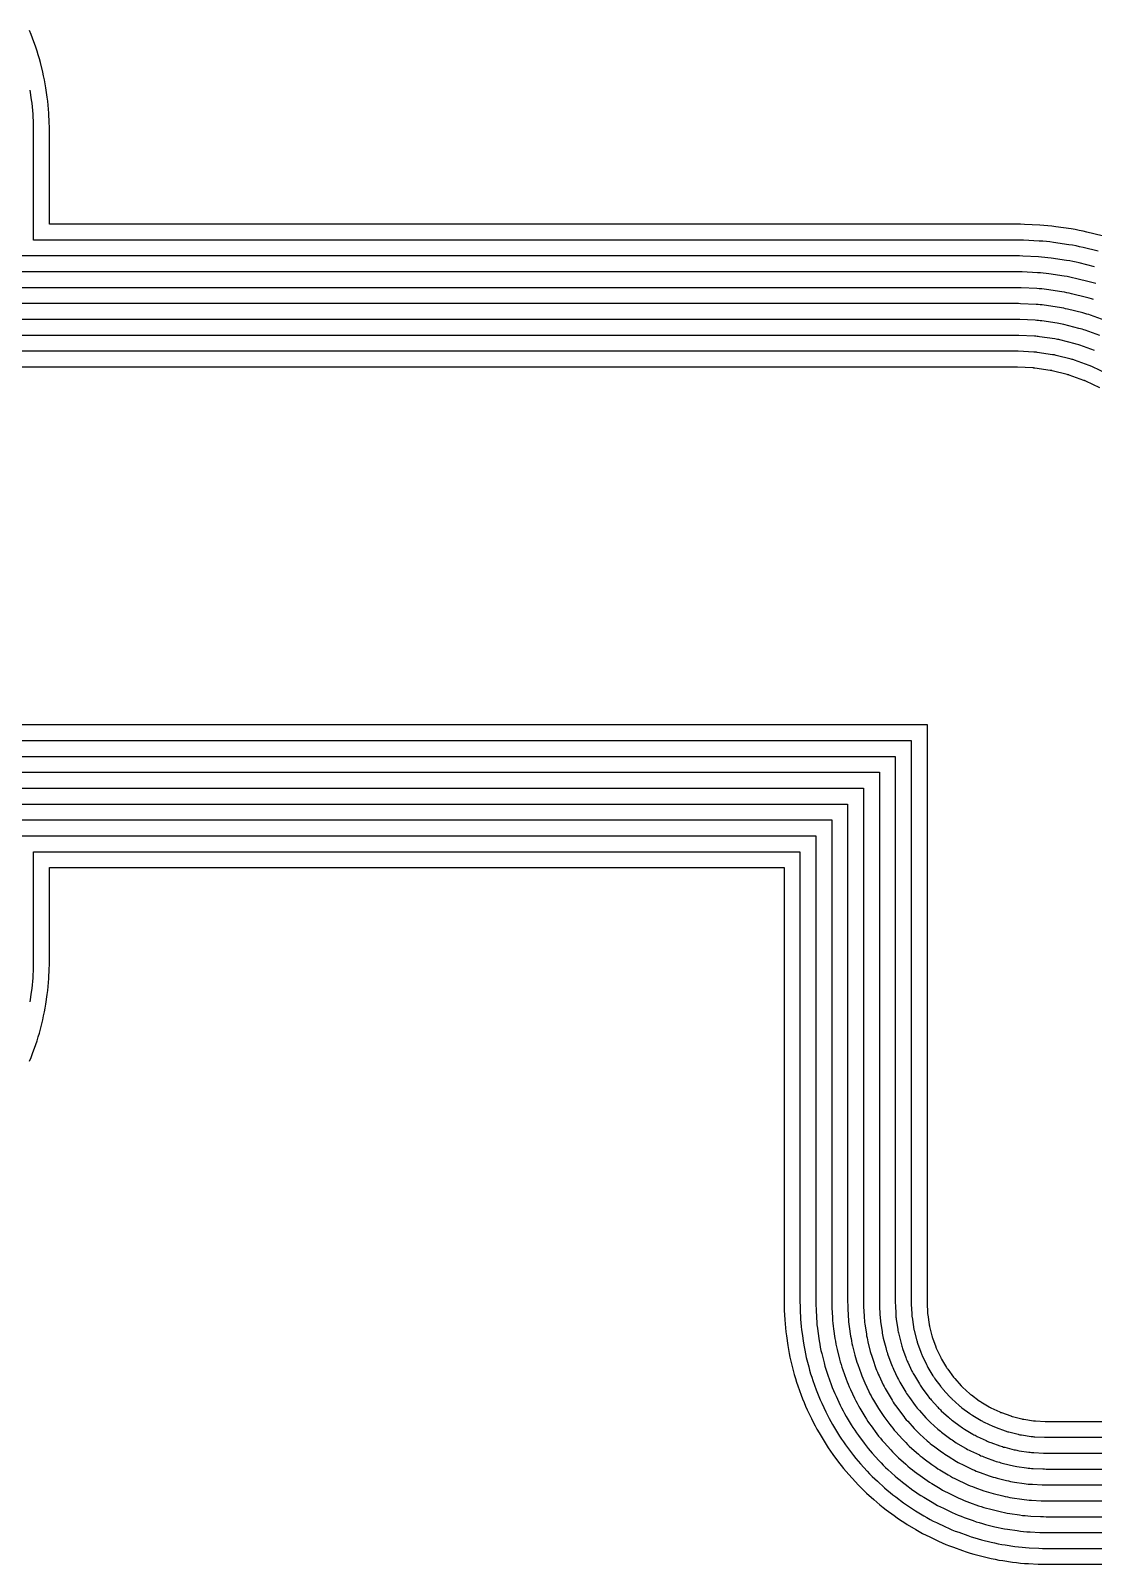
# Model space of a CAD drawing. Header units: metres. Extents: x 1.4 to 44.2, y 0.1 to 33.9.
# Drawn here: x 17.423 to 20.099, y 1.46 to 5.323 of the extents above; entities that cross this region are included whole.
import ezdxf

# ---------------------------------------------------------------- set-up
doc = ezdxf.new("R2010")
doc.units = ezdxf.units.M

msp = doc.modelspace()

# ---------------------------------------------------------------- linework, layer by layer
for points in [[(20.1208, 4.8057), (20.0827, 4.8152), (20.0729, 4.8176), (20.0631, 4.8196), (20.0532, 4.8215), (20.0432, 4.8231), (20.0044, 4.8288), (19.9944, 4.8302), (19.9844, 4.8313), (19.9744, 4.8322), (19.9644, 4.8328), (19.9251, 4.8347), (19.9151, 4.8351), (19.905, 4.8352), (17.47, 4.8352), (17.47, 5.07), (17.4699, 5.0801), (17.4695, 5.0901), (17.4683, 5.1146), (17.4677, 5.1247), (17.4668, 5.1347), (17.4657, 5.1447), (17.4644, 5.1547), (17.4608, 5.1789), (17.4592, 5.1889), (17.4573, 5.1988), (17.4552, 5.2086), (17.4529, 5.2184), (17.447, 5.2422), (17.4444, 5.2519), (17.4416, 5.2616), (17.4386, 5.2712), (17.4353, 5.2807), (17.427, 5.3038), (17.4235, 5.3132), (17.4198, 5.3226)], [(20.1111, 4.7669), (20.073, 4.7764), (20.0642, 4.7785), (20.0553, 4.7804), (20.0463, 4.7821), (20.0374, 4.7835), (19.9985, 4.7893), (19.9895, 4.7905), (19.9805, 4.7915), (19.9715, 4.7923), (19.9624, 4.7928), (19.9232, 4.7948), (19.9141, 4.7951), (19.905, 4.7952), (17.43, 4.7952), (17.43, 5.07), (17.4299, 5.0791), (17.4296, 5.0882), (17.4284, 5.1127), (17.4278, 5.1217), (17.427, 5.1308), (17.426, 5.1398), (17.4248, 5.1488), (17.4212, 5.1731)], [(20.1014, 4.7281), (20.0633, 4.7376), (20.0554, 4.7395), (20.0475, 4.7412), (20.0395, 4.7427), (20.0315, 4.744), (19.9927, 4.7497), (19.9846, 4.7508), (19.9766, 4.7517), (19.9685, 4.7524), (19.9604, 4.7529), (19.9212, 4.7548), (19.9131, 4.7551), (19.905, 4.7552), (17.39, 4.7552)], [(20.1054, 4.6855), (20.0985, 4.6875), (20.0916, 4.6893), (20.0536, 4.6988), (20.0466, 4.7005), (20.0397, 4.702), (20.0327, 4.7033), (20.0256, 4.7044), (19.9868, 4.7101), (19.9797, 4.7111), (19.9727, 4.7119), (19.9656, 4.7125), (19.9585, 4.7129), (19.9192, 4.7149), (19.9121, 4.7151), (19.905, 4.7152), (17.35, 4.7152)], [(20.0996, 4.6454), (20.0938, 4.6472), (20.0879, 4.6489), (20.0819, 4.6505), (20.0438, 4.66), (20.0379, 4.6614), (20.0319, 4.6627), (20.0258, 4.6638), (20.0198, 4.6648), (19.9809, 4.6706), (19.9748, 4.6714), (19.9687, 4.6721), (19.9626, 4.6726), (19.9565, 4.673), (19.9173, 4.6749), (19.9111, 4.6751), (19.905, 4.6752), (17.31, 4.6752)], [(20.1289, 4.5925), (20.0919, 4.6057), (20.0871, 4.6074), (20.0821, 4.6089), (20.0772, 4.6104), (20.0722, 4.6117), (20.0341, 4.6212), (20.0291, 4.6224), (20.0241, 4.6235), (20.019, 4.6244), (20.0139, 4.6252), (19.9751, 4.631), (19.9699, 4.6317), (19.9648, 4.6323), (19.9597, 4.6327), (19.9545, 4.633), (19.9153, 4.635), (19.9102, 4.6351), (19.905, 4.6352), (17.27, 4.6352)], [(20.1154, 4.5548), (20.0785, 4.568), (20.0745, 4.5694), (20.0705, 4.5707), (20.0665, 4.5718), (20.0625, 4.5729), (20.0244, 4.5824), (20.0203, 4.5834), (20.0163, 4.5843), (20.0122, 4.585), (20.008, 4.5857), (19.9692, 4.5914), (19.965, 4.592), (19.9609, 4.5925), (19.9567, 4.5928), (19.9526, 4.5931), (19.9134, 4.595), (19.9092, 4.5952), (19.905, 4.5952), (17.23, 4.5952)], [(20.102, 4.5171), (20.065, 4.5304), (20.062, 4.5314), (20.0589, 4.5324), (20.0559, 4.5333), (20.0528, 4.5341), (20.0147, 4.5436), (20.0116, 4.5444), (20.0084, 4.545), (20.0053, 4.5456), (20.0022, 4.5461), (19.9633, 4.5519), (19.9602, 4.5523), (19.957, 4.5527), (19.9538, 4.5529), (19.9506, 4.5531), (19.9114, 4.5551), (19.9082, 4.5552), (19.905, 4.5552), (17.19, 4.5552)], [(20.1321, 4.4593), (20.0966, 4.4761), (20.0946, 4.477), (20.0926, 4.4779), (20.0906, 4.4787), (20.0885, 4.4795), (20.0515, 4.4927), (20.0494, 4.4934), (20.0473, 4.4941), (20.0452, 4.4947), (20.0431, 4.4953), (20.005, 4.5048), (20.0028, 4.5053), (20.0006, 4.5058), (19.9985, 4.5062), (19.9963, 4.5065), (19.9574, 4.5123), (19.9553, 4.5126), (19.9531, 4.5129), (19.9509, 4.513), (19.9487, 4.5132), (19.9094, 4.5151), (19.9072, 4.5152), (19.905, 4.5152), (17.15, 4.5152)], [(20.115, 4.4232), (20.0795, 4.4399), (20.0784, 4.4405), (20.0773, 4.4409), (20.0762, 4.4414), (20.075, 4.4418), (20.038, 4.4551), (20.0369, 4.4555), (20.0357, 4.4558), (20.0345, 4.4562), (20.0333, 4.4565), (19.9952, 4.466), (19.994, 4.4663), (19.9928, 4.4666), (19.9916, 4.4668), (19.9904, 4.467), (19.9516, 4.4727), (19.9504, 4.4729), (19.9491, 4.473), (19.9479, 4.4731), (19.9467, 4.4732), (19.9075, 4.4752), (19.9062, 4.4752), (19.905, 4.4752), (17.11, 4.4752)], [(17.11, 3.5748), (19.68, 3.5748), (19.68, 2.12), (19.68, 2.1188), (19.6801, 2.1176), (19.6813, 2.0931), (19.6814, 2.0918), (19.6815, 2.0906), (19.6816, 2.0894), (19.6818, 2.0882), (19.6854, 2.0639), (19.6856, 2.0627), (19.6858, 2.0615), (19.686, 2.0603), (19.6863, 2.0591), (19.6923, 2.0353), (19.6926, 2.0341), (19.6929, 2.0329), (19.6933, 2.0318), (19.6937, 2.0306), (19.702, 2.0075), (19.7024, 2.0063), (19.7028, 2.0052), (19.7033, 2.0041), (19.7038, 2.003), (19.7143, 1.9808), (19.7149, 1.9797), (19.7154, 1.9786), (19.716, 1.9775), (19.7166, 1.9765), (19.7293, 1.9554), (19.7299, 1.9544), (19.7306, 1.9533), (19.7313, 1.9523), (19.732, 1.9513), (19.7466, 1.9316), (19.7473, 1.9307), (19.7481, 1.9297), (19.7489, 1.9288), (19.7497, 1.9278), (19.7662, 1.9097), (19.767, 1.9088), (19.7679, 1.9079), (19.7688, 1.907), (19.7697, 1.9062), (19.7878, 1.8897), (19.7888, 1.8889), (19.7897, 1.8881), (19.7907, 1.8873), (19.7916, 1.8866), (19.8113, 1.872), (19.8123, 1.8713), (19.8133, 1.8706), (19.8144, 1.8699), (19.8154, 1.8693), (19.8365, 1.8566), (19.8375, 1.856), (19.8386, 1.8554), (19.8397, 1.8549), (19.8408, 1.8543), (19.863, 1.8438), (19.8641, 1.8433), (19.8652, 1.8428), (19.8663, 1.8424), (19.8675, 1.842), (19.8906, 1.8337), (19.8918, 1.8333), (19.8929, 1.8329), (19.8941, 1.8326), (19.8953, 1.8323), (19.9191, 1.8263), (19.9203, 1.826), (19.9215, 1.8258), (19.9227, 1.8256), (19.9239, 1.8254), (19.9482, 1.8218), (19.9494, 1.8216), (19.9506, 1.8215), (19.9518, 1.8214), (19.9531, 1.8213), (19.9776, 1.8201), (19.9788, 1.82), (19.98, 1.82), (22.07, 1.82)], [(17.15, 3.5348), (19.64, 3.5348), (19.64, 2.12), (19.64, 2.1178), (19.6401, 2.1156), (19.6413, 2.0911), (19.6415, 2.0889), (19.6416, 2.0867), (19.6419, 2.0845), (19.6422, 2.0823), (19.6458, 2.058), (19.6461, 2.0559), (19.6465, 2.0537), (19.647, 2.0515), (19.6475, 2.0494), (19.6535, 2.0256), (19.654, 2.0234), (19.6547, 2.0213), (19.6553, 2.0192), (19.656, 2.0171), (19.6643, 1.994), (19.6651, 1.992), (19.6659, 1.9899), (19.6668, 1.9879), (19.6677, 1.9859), (19.6782, 1.9637), (19.6791, 1.9617), (19.6802, 1.9597), (19.6812, 1.9578), (19.6823, 1.9559), (19.6949, 1.9349), (19.6961, 1.933), (19.6973, 1.9311), (19.6986, 1.9293), (19.6999, 1.9275), (19.7145, 1.9078), (19.7158, 1.906), (19.7172, 1.9043), (19.7186, 1.9026), (19.7201, 1.901), (19.7366, 1.8828), (19.7381, 1.8812), (19.7396, 1.8796), (19.7412, 1.8781), (19.7428, 1.8766), (19.761, 1.8601), (19.7626, 1.8586), (19.7643, 1.8572), (19.766, 1.8558), (19.7678, 1.8545), (19.7875, 1.8399), (19.7893, 1.8386), (19.7911, 1.8373), (19.793, 1.8361), (19.7949, 1.8349), (19.8159, 1.8223), (19.8178, 1.8212), (19.8197, 1.8202), (19.8217, 1.8191), (19.8237, 1.8182), (19.8459, 1.8077), (19.8479, 1.8068), (19.8499, 1.8059), (19.852, 1.8051), (19.854, 1.8043), (19.8771, 1.796), (19.8792, 1.7953), (19.8813, 1.7947), (19.8834, 1.794), (19.8856, 1.7935), (19.9094, 1.7875), (19.9115, 1.787), (19.9137, 1.7865), (19.9159, 1.7861), (19.918, 1.7858), (19.9423, 1.7822), (19.9445, 1.7819), (19.9467, 1.7816), (19.9489, 1.7815), (19.9511, 1.7813), (19.9756, 1.7801), (19.9778, 1.78), (19.98, 1.78), (22.07, 1.78)], [(17.19, 3.4948), (19.6, 3.4948), (19.6, 2.12), (19.6001, 2.1168), (19.6002, 2.1136), (19.6014, 2.0891), (19.6016, 2.0859), (19.6018, 2.0828), (19.6022, 2.0796), (19.6026, 2.0764), (19.6062, 2.0522), (19.6067, 2.049), (19.6073, 2.0459), (19.608, 2.0428), (19.6087, 2.0397), (19.6147, 2.0159), (19.6155, 2.0128), (19.6164, 2.0097), (19.6173, 2.0067), (19.6184, 2.0036), (19.6266, 1.9805), (19.6278, 1.9776), (19.6289, 1.9746), (19.6302, 1.9717), (19.6315, 1.9688), (19.642, 1.9466), (19.6434, 1.9437), (19.6449, 1.9409), (19.6464, 1.9381), (19.648, 1.9353), (19.6606, 1.9143), (19.6623, 1.9116), (19.6641, 1.9089), (19.6659, 1.9063), (19.6677, 1.9037), (19.6823, 1.884), (19.6843, 1.8814), (19.6863, 1.8789), (19.6883, 1.8765), (19.6904, 1.8741), (19.7069, 1.8559), (19.7091, 1.8536), (19.7113, 1.8513), (19.7136, 1.8491), (19.7159, 1.8469), (19.7341, 1.8304), (19.7365, 1.8283), (19.7389, 1.8263), (19.7414, 1.8243), (19.744, 1.8223), (19.7637, 1.8077), (19.7663, 1.8059), (19.7689, 1.8041), (19.7716, 1.8023), (19.7743, 1.8006), (19.7953, 1.788), (19.7981, 1.7864), (19.8009, 1.7849), (19.8037, 1.7834), (19.8066, 1.782), (19.8288, 1.7715), (19.8317, 1.7702), (19.8346, 1.7689), (19.8376, 1.7678), (19.8405, 1.7666), (19.8636, 1.7584), (19.8667, 1.7573), (19.8697, 1.7564), (19.8728, 1.7555), (19.8759, 1.7547), (19.8997, 1.7487), (19.9028, 1.748), (19.9059, 1.7473), (19.909, 1.7467), (19.9122, 1.7462), (19.9364, 1.7426), (19.9396, 1.7422), (19.9428, 1.7418), (19.9459, 1.7416), (19.9491, 1.7414), (19.9736, 1.7402), (19.9768, 1.7401), (19.98, 1.74), (22.07, 1.74)], [(17.23, 3.4548), (19.56, 3.4548), (19.56, 2.12), (19.5601, 2.1158), (19.5602, 2.1117), (19.5614, 2.0872), (19.5617, 2.083), (19.562, 2.0788), (19.5625, 2.0747), (19.5631, 2.0706), (19.5667, 2.0463), (19.5673, 2.0422), (19.5681, 2.0381), (19.5689, 2.034), (19.5699, 2.0299), (19.5759, 2.0061), (19.5769, 2.0021), (19.5781, 1.9981), (19.5794, 1.9941), (19.5807, 1.9902), (19.589, 1.9671), (19.5904, 1.9632), (19.592, 1.9593), (19.5936, 1.9555), (19.5954, 1.9517), (19.6059, 1.9295), (19.6077, 1.9257), (19.6096, 1.922), (19.6116, 1.9184), (19.6137, 1.9148), (19.6263, 1.8937), (19.6285, 1.8902), (19.6308, 1.8867), (19.6332, 1.8832), (19.6356, 1.8799), (19.6502, 1.8601), (19.6527, 1.8568), (19.6553, 1.8536), (19.658, 1.8504), (19.6608, 1.8472), (19.6773, 1.8291), (19.6801, 1.826), (19.683, 1.823), (19.686, 1.8201), (19.6891, 1.8173), (19.7072, 1.8008), (19.7104, 1.798), (19.7136, 1.7953), (19.7168, 1.7927), (19.7201, 1.7902), (19.7399, 1.7756), (19.7432, 1.7732), (19.7467, 1.7708), (19.7502, 1.7685), (19.7537, 1.7663), (19.7748, 1.7537), (19.7784, 1.7516), (19.782, 1.7496), (19.7857, 1.7477), (19.7895, 1.7459), (19.8117, 1.7354), (19.8155, 1.7336), (19.8193, 1.732), (19.8232, 1.7304), (19.8271, 1.729), (19.8502, 1.7207), (19.8541, 1.7194), (19.8581, 1.7181), (19.8621, 1.7169), (19.8661, 1.7159), (19.8899, 1.7099), (19.894, 1.7089), (19.8981, 1.7081), (19.9022, 1.7073), (19.9063, 1.7067), (19.9306, 1.7031), (19.9347, 1.7025), (19.9388, 1.702), (19.943, 1.7017), (19.9472, 1.7014), (19.9717, 1.7002), (19.9758, 1.7001), (19.98, 1.7), (22.07, 1.7)], [(17.27, 3.4148), (19.52, 3.4148), (19.52, 2.12), (19.5201, 2.1149), (19.5203, 2.1097), (19.5215, 2.0852), (19.5218, 2.0801), (19.5222, 2.0749), (19.5228, 2.0698), (19.5235, 2.0647), (19.5271, 2.0404), (19.5279, 2.0353), (19.5289, 2.0303), (19.5299, 2.0252), (19.5311, 2.0202), (19.5371, 1.9964), (19.5384, 1.9914), (19.5398, 1.9865), (19.5414, 1.9816), (19.5431, 1.9767), (19.5513, 1.9536), (19.5531, 1.9488), (19.555, 1.944), (19.5571, 1.9392), (19.5592, 1.9346), (19.5697, 1.9124), (19.572, 1.9077), (19.5743, 1.9032), (19.5768, 1.8987), (19.5794, 1.8942), (19.592, 1.8732), (19.5947, 1.8688), (19.5975, 1.8645), (19.6005, 1.8602), (19.6035, 1.856), (19.6181, 1.8363), (19.6212, 1.8322), (19.6244, 1.8282), (19.6277, 1.8242), (19.6312, 1.8204), (19.6476, 1.8022), (19.6511, 1.7984), (19.6547, 1.7947), (19.6584, 1.7911), (19.6622, 1.7876), (19.6804, 1.7712), (19.6842, 1.7677), (19.6882, 1.7644), (19.6922, 1.7612), (19.6963, 1.7581), (19.716, 1.7435), (19.7202, 1.7405), (19.7245, 1.7375), (19.7288, 1.7347), (19.7332, 1.732), (19.7542, 1.7194), (19.7587, 1.7168), (19.7632, 1.7143), (19.7677, 1.712), (19.7724, 1.7097), (19.7946, 1.6992), (19.7992, 1.6971), (19.804, 1.695), (19.8088, 1.6931), (19.8136, 1.6913), (19.8367, 1.6831), (19.8416, 1.6814), (19.8465, 1.6798), (19.8514, 1.6784), (19.8564, 1.6771), (19.8802, 1.6711), (19.8852, 1.6699), (19.8903, 1.6689), (19.8953, 1.6679), (19.9004, 1.6671), (19.9247, 1.6635), (19.9298, 1.6628), (19.9349, 1.6622), (19.9401, 1.6618), (19.9452, 1.6615), (19.9697, 1.6603), (19.9749, 1.6601), (19.98, 1.66), (22.07, 1.66)], [(17.31, 3.3748), (19.48, 3.3748), (19.48, 2.12), (19.4801, 2.1139), (19.4803, 2.1077), (19.4815, 2.0832), (19.4819, 2.0771), (19.4824, 2.071), (19.4831, 2.0649), (19.4839, 2.0588), (19.4875, 2.0346), (19.4885, 2.0285), (19.4896, 2.0225), (19.4909, 2.0165), (19.4923, 2.0105), (19.4983, 1.9867), (19.4998, 1.9808), (19.5015, 1.9749), (19.5034, 1.969), (19.5054, 1.9632), (19.5137, 1.9401), (19.5158, 1.9344), (19.5181, 1.9287), (19.5205, 1.923), (19.523, 1.9175), (19.5335, 1.8953), (19.5362, 1.8898), (19.5391, 1.8843), (19.542, 1.8789), (19.5451, 1.8736), (19.5577, 1.8526), (19.5609, 1.8474), (19.5643, 1.8422), (19.5677, 1.8372), (19.5713, 1.8322), (19.586, 1.8125), (19.5897, 1.8076), (19.5935, 1.8028), (19.5975, 1.7981), (19.6015, 1.7935), (19.618, 1.7753), (19.6222, 1.7709), (19.6265, 1.7665), (19.6309, 1.7622), (19.6353, 1.758), (19.6535, 1.7415), (19.6581, 1.7375), (19.6628, 1.7335), (19.6676, 1.7297), (19.6725, 1.726), (19.6922, 1.7113), (19.6972, 1.7077), (19.7022, 1.7043), (19.7074, 1.7009), (19.7126, 1.6977), (19.7336, 1.6851), (19.7389, 1.682), (19.7443, 1.6791), (19.7498, 1.6762), (19.7553, 1.6735), (19.7775, 1.663), (19.783, 1.6605), (19.7887, 1.6581), (19.7944, 1.6558), (19.8001, 1.6537), (19.8232, 1.6454), (19.829, 1.6434), (19.8349, 1.6415), (19.8408, 1.6398), (19.8467, 1.6383), (19.8705, 1.6323), (19.8765, 1.6309), (19.8825, 1.6296), (19.8885, 1.6285), (19.8946, 1.6275), (19.9188, 1.6239), (19.9249, 1.6231), (19.931, 1.6224), (19.9371, 1.6219), (19.9432, 1.6215), (19.9677, 1.6203), (19.9739, 1.6201), (19.98, 1.62), (22.07, 1.62)], [(17.35, 3.3348), (19.44, 3.3348), (19.44, 2.12), (19.4401, 2.1129), (19.4404, 2.1058), (19.4416, 2.0813), (19.442, 2.0742), (19.4426, 2.0671), (19.4434, 2.06), (19.4444, 2.053), (19.448, 2.0287), (19.4491, 2.0217), (19.4504, 2.0147), (19.4519, 2.0077), (19.4535, 2.0008), (19.4595, 1.977), (19.4613, 1.9701), (19.4633, 1.9633), (19.4654, 1.9565), (19.4677, 1.9497), (19.476, 1.9266), (19.4785, 1.92), (19.4811, 1.9134), (19.4839, 1.9068), (19.4869, 1.9004), (19.4974, 1.8782), (19.5005, 1.8718), (19.5038, 1.8655), (19.5072, 1.8592), (19.5108, 1.8531), (19.5234, 1.832), (19.5271, 1.826), (19.531, 1.82), (19.535, 1.8141), (19.5392, 1.8084), (19.5538, 1.7887), (19.5581, 1.783), (19.5626, 1.7774), (19.5672, 1.772), (19.5719, 1.7667), (19.5884, 1.7485), (19.5932, 1.7433), (19.5982, 1.7382), (19.6033, 1.7332), (19.6085, 1.7284), (19.6267, 1.7119), (19.632, 1.7072), (19.6374, 1.7026), (19.643, 1.6981), (19.6487, 1.6938), (19.6684, 1.6792), (19.6741, 1.675), (19.68, 1.671), (19.686, 1.6671), (19.692, 1.6634), (19.7131, 1.6508), (19.7192, 1.6472), (19.7255, 1.6438), (19.7318, 1.6405), (19.7382, 1.6374), (19.7604, 1.6269), (19.7668, 1.6239), (19.7734, 1.6211), (19.78, 1.6185), (19.7866, 1.616), (19.8097, 1.6077), (19.8165, 1.6054), (19.8233, 1.6033), (19.8301, 1.6013), (19.837, 1.5995), (19.8608, 1.5935), (19.8677, 1.5919), (19.8747, 1.5904), (19.8817, 1.5891), (19.8887, 1.588), (19.913, 1.5844), (19.92, 1.5834), (19.9271, 1.5826), (19.9342, 1.582), (19.9413, 1.5816), (19.9658, 1.5804), (19.9729, 1.5801), (19.98, 1.58), (22.07, 1.58)], [(17.39, 3.2948), (19.4, 3.2948), (19.4, 2.12), (19.4001, 2.1119), (19.4004, 2.1038), (19.4016, 2.0793), (19.4021, 2.0712), (19.4028, 2.0632), (19.4037, 2.0551), (19.4048, 2.0471), (19.4084, 2.0228), (19.4097, 2.0148), (19.4112, 2.0069), (19.4128, 1.9989), (19.4147, 1.9911), (19.4207, 1.9673), (19.4227, 1.9594), (19.425, 1.9516), (19.4274, 1.9439), (19.4301, 1.9363), (19.4383, 1.9132), (19.4412, 1.9056), (19.4442, 1.8981), (19.4474, 1.8906), (19.4507, 1.8832), (19.4612, 1.8611), (19.4648, 1.8538), (19.4685, 1.8466), (19.4724, 1.8395), (19.4765, 1.8325), (19.4891, 1.8115), (19.4933, 1.8046), (19.4978, 1.7978), (19.5023, 1.7911), (19.5071, 1.7845), (19.5217, 1.7648), (19.5266, 1.7584), (19.5317, 1.7521), (19.5369, 1.7459), (19.5422, 1.7398), (19.5587, 1.7216), (19.5642, 1.7157), (19.5699, 1.7099), (19.5757, 1.7042), (19.5816, 1.6987), (19.5998, 1.6822), (19.6059, 1.6769), (19.6121, 1.6717), (19.6184, 1.6666), (19.6248, 1.6617), (19.6445, 1.6471), (19.6511, 1.6423), (19.6578, 1.6378), (19.6646, 1.6333), (19.6715, 1.6291), (19.6925, 1.6165), (19.6995, 1.6124), (19.7066, 1.6085), (19.7138, 1.6048), (19.7211, 1.6012), (19.7432, 1.5907), (19.7506, 1.5874), (19.7581, 1.5842), (19.7656, 1.5812), (19.7732, 1.5783), (19.7963, 1.5701), (19.8039, 1.5674), (19.8116, 1.565), (19.8194, 1.5627), (19.8273, 1.5607), (19.8511, 1.5547), (19.8589, 1.5528), (19.8669, 1.5512), (19.8748, 1.5497), (19.8828, 1.5484), (19.9071, 1.5448), (19.9151, 1.5437), (19.9232, 1.5428), (19.9312, 1.5421), (19.9393, 1.5416), (19.9638, 1.5404), (19.9719, 1.5401), (19.98, 1.54), (22.07, 1.54)], [(17.4212, 2.8769), (17.4248, 2.9012), (17.426, 2.9102), (17.427, 2.9192), (17.4278, 2.9283), (17.4284, 2.9374), (17.4296, 2.9619), (17.4299, 2.9709), (17.43, 2.98), (17.43, 3.2548), (19.36, 3.2548), (19.36, 2.12), (19.3601, 2.1109), (19.3605, 2.1019), (19.3617, 2.0774), (19.3622, 2.0683), (19.363, 2.0592), (19.364, 2.0502), (19.3652, 2.0412), (19.3688, 2.0169), (19.3703, 2.008), (19.3719, 1.9991), (19.3738, 1.9902), (19.3759, 1.9813), (19.3819, 1.9575), (19.3842, 1.9488), (19.3867, 1.94), (19.3895, 1.9314), (19.3924, 1.9228), (19.4007, 1.8997), (19.4038, 1.8912), (19.4072, 1.8827), (19.4108, 1.8744), (19.4146, 1.8661), (19.4251, 1.844), (19.429, 1.8358), (19.4332, 1.8277), (19.4376, 1.8198), (19.4422, 1.8119), (19.4548, 1.7909), (19.4595, 1.7832), (19.4645, 1.7756), (19.4696, 1.7681), (19.475, 1.7607), (19.4896, 1.741), (19.4951, 1.7338), (19.5007, 1.7267), (19.5066, 1.7197), (19.5126, 1.7129), (19.5291, 1.6948), (19.5353, 1.6881), (19.5416, 1.6816), (19.5481, 1.6753), (19.5548, 1.6691), (19.5729, 1.6526), (19.5797, 1.6466), (19.5867, 1.6407), (19.5938, 1.6351), (19.601, 1.6296), (19.6207, 1.615), (19.6281, 1.6096), (19.6356, 1.6045), (19.6432, 1.5995), (19.6509, 1.5948), (19.6719, 1.5822), (19.6798, 1.5776), (19.6877, 1.5732), (19.6958, 1.569), (19.704, 1.5651), (19.7261, 1.5546), (19.7344, 1.5508), (19.7427, 1.5472), (19.7512, 1.5438), (19.7597, 1.5407), (19.7828, 1.5324), (19.7914, 1.5295), (19.8, 1.5267), (19.8088, 1.5242), (19.8175, 1.5219), (19.8413, 1.5159), (19.8502, 1.5138), (19.8591, 1.5119), (19.868, 1.5103), (19.8769, 1.5088), (19.9012, 1.5052), (19.9102, 1.504), (19.9192, 1.503), (19.9283, 1.5022), (19.9374, 1.5017), (19.9619, 1.5005), (19.9709, 1.5001), (19.98, 1.5), (22.07, 1.5)], [(17.4198, 2.7274), (17.4235, 2.7368), (17.427, 2.7462), (17.4353, 2.7693), (17.4386, 2.7788), (17.4416, 2.7884), (17.4444, 2.7981), (17.447, 2.8078), (17.4529, 2.8316), (17.4552, 2.8414), (17.4573, 2.8513), (17.4592, 2.8611), (17.4608, 2.8711), (17.4644, 2.8953), (17.4657, 2.9053), (17.4668, 2.9153), (17.4677, 2.9253), (17.4683, 2.9354), (17.4695, 2.9599), (17.4699, 2.97), (17.47, 2.98), (17.47, 3.2148), (19.32, 3.2148), (19.32, 2.12), (19.3201, 2.11), (19.3205, 2.0999), (19.3217, 2.0754), (19.3223, 2.0653), (19.3232, 2.0553), (19.3243, 2.0453), (19.3257, 2.0353), (19.3293, 2.0111), (19.3309, 2.0011), (19.3327, 1.9913), (19.3348, 1.9814), (19.3371, 1.9716), (19.3431, 1.9478), (19.3456, 1.9381), (19.3484, 1.9284), (19.3515, 1.9188), (19.3547, 1.9093), (19.363, 1.8862), (19.3665, 1.8768), (19.3703, 1.8674), (19.3742, 1.8582), (19.3784, 1.849), (19.3889, 1.8269), (19.3933, 1.8178), (19.3979, 1.8089), (19.4028, 1.8001), (19.4079, 1.7914), (19.4205, 1.7703), (19.4258, 1.7618), (19.4312, 1.7533), (19.4369, 1.745), (19.4428, 1.7369), (19.4574, 1.7172), (19.4635, 1.7092), (19.4698, 1.7013), (19.4763, 1.6936), (19.483, 1.6861), (19.4994, 1.6679), (19.5063, 1.6605), (19.5133, 1.6533), (19.5205, 1.6463), (19.5279, 1.6394), (19.5461, 1.623), (19.5536, 1.6163), (19.5613, 1.6098), (19.5692, 1.6035), (19.5772, 1.5974), (19.5969, 1.5828), (19.605, 1.5769), (19.6133, 1.5712), (19.6218, 1.5658), (19.6303, 1.5605), (19.6514, 1.5479), (19.6601, 1.5428), (19.6689, 1.5379), (19.6778, 1.5333), (19.6869, 1.5289), (19.709, 1.5184), (19.7182, 1.5142), (19.7274, 1.5103), (19.7368, 1.5065), (19.7462, 1.503), (19.7693, 1.4947), (19.7788, 1.4915), (19.7884, 1.4884), (19.7981, 1.4856), (19.8078, 1.4831), (19.8316, 1.4771), (19.8414, 1.4748), (19.8513, 1.4727), (19.8611, 1.4709), (19.8711, 1.4693), (19.8953, 1.4657), (19.9053, 1.4643), (19.9153, 1.4632), (19.9253, 1.4623), (19.9354, 1.4617), (19.9599, 1.4605), (19.97, 1.4601), (19.98, 1.46), (22.07, 1.46)]]:
    msp.add_lwpolyline(points)

doc.saveas('drawing.dxf')
